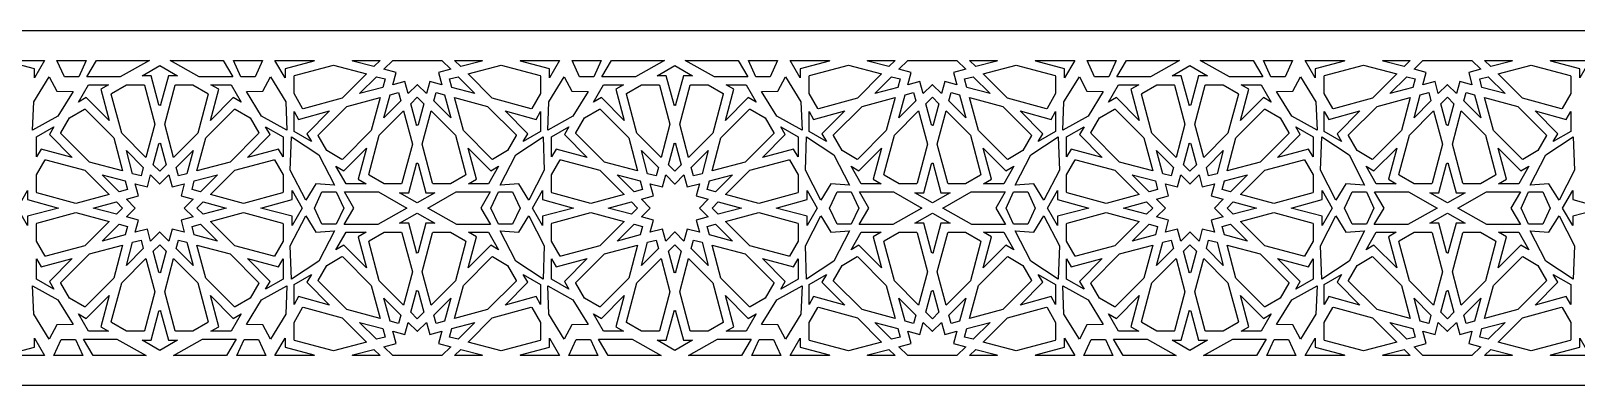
# Model space of a CAD drawing. Extents: x -1150 to 1150, y -60 to 60.
# Drawn here: x -568 to -44, y -60 to 60 of the extents above; entities that cross this region are included whole.
import ezdxf

# ---------------------------------------------------------------- set-up
doc = ezdxf.new("R2010")
doc.units = 0
doc.layers.add('LAYER_1', color=18, linetype='CONTINUOUS')

msp = doc.modelspace()

# ---------------------------------------------------------------- linework, layer by layer
at = {"layer": 'LAYER_1'}
for points in [[(-1150, -60), (1150, -60), (1150, 60), (-1150, 60)], [(-551.5, 44.5), (-553.91, 44.5), (-556.33, 44.5), (-558.86, 50), (-548.97, 50)], [(-527.52, 50), (-537.4, 44.46), (-548.79, 44.46), (-545.5, 50), (-527.52, 50)], [(-518.01, 44.81), (-521.09, 44.81), (-523.72, 34.99), (-523.79, 34.76), (-524, 34.86), (-524.22, 34.76), (-524.28, 34.99), (-526.91, 44.81), (-530, 44.81), (-524, 48.27)], [(-499.21, 44.46), (-510.61, 44.46), (-520.49, 50), (-520.49, 50), (-502.5, 50)], [(-491.68, 44.5), (-494.09, 44.5), (-496.51, 44.5), (-499.04, 50), (-489.15, 50)], [(-453.88, 45.41), (-462.1, 37.17), (-475.32, 33.63), (-475.55, 33.72), (-478.48, 38.81), (-478.48, 44.68), (-478.33, 44.88), (-465.11, 48.42)], [(-425.34, 46.99), (-429.46, 45.88), (-428.35, 41.77), (-432.47, 42.87), (-433.57, 38.75), (-436.59, 41.78), (-436.67, 41.78), (-436.74, 41.78), (-439.77, 38.75), (-440.87, 42.87), (-444.98, 41.77), (-443.88, 45.88), (-447.99, 46.99), (-444.98, 50), (-428.36, 50)], [(-395, 44.88), (-394.85, 44.68), (-394.85, 38.81), (-397.79, 33.72), (-398.01, 33.63), (-411.24, 37.17), (-419.46, 45.41), (-408.22, 48.42)], [(-376.83, 44.5), (-379.25, 44.5), (-381.66, 44.5), (-384.19, 50), (-374.3, 50)], [(-352.85, 50), (-362.73, 44.46), (-374.13, 44.46), (-370.83, 50), (-352.85, 50)], [(-343.34, 44.81), (-346.43, 44.81), (-349.06, 34.99), (-349.12, 34.76), (-349.34, 34.86), (-349.55, 34.76), (-349.61, 34.99), (-352.24, 44.81), (-355.33, 44.81), (-349.34, 48.27)], [(-324.54, 44.46), (-335.94, 44.46), (-345.82, 50), (-345.82, 50), (-327.84, 50)], [(-317.01, 44.5), (-319.43, 44.5), (-321.84, 44.5), (-324.37, 50), (-314.48, 50)], [(-279.21, 45.41), (-287.44, 37.17), (-300.66, 33.63), (-300.88, 33.72), (-303.82, 38.81), (-303.82, 44.68), (-303.67, 44.88), (-290.45, 48.42)], [(-250.68, 46.99), (-254.79, 45.88), (-253.69, 41.77), (-257.8, 42.87), (-258.9, 38.75), (-261.93, 41.78), (-262, 41.78), (-262.08, 41.78), (-265.1, 38.75), (-266.2, 42.87), (-270.32, 41.77), (-269.21, 45.88), (-273.33, 46.99), (-270.31, 50), (-253.69, 50)], [(-220.34, 44.88), (-220.19, 44.68), (-220.19, 38.81), (-223.12, 33.72), (-223.35, 33.63), (-236.57, 37.17), (-244.79, 45.41), (-233.56, 48.42)], [(-202.16, 44.5), (-204.58, 44.5), (-206.99, 44.5), (-209.52, 50), (-199.64, 50)], [(-178.18, 50), (-188.06, 44.46), (-199.46, 44.46), (-196.17, 50), (-178.18, 50)], [(-168.67, 44.81), (-171.76, 44.81), (-174.39, 34.99), (-174.45, 34.76), (-174.67, 34.86), (-174.88, 34.76), (-174.95, 34.99), (-177.58, 44.81), (-180.66, 44.81), (-174.67, 48.27)], [(-149.88, 44.46), (-161.28, 44.46), (-171.15, 50), (-171.15, 50), (-153.17, 50)], [(-142.34, 44.5), (-144.76, 44.5), (-147.17, 44.5), (-149.7, 50), (-139.82, 50)], [(-104.54, 45.41), (-112.77, 37.17), (-125.99, 33.63), (-126.21, 33.72), (-129.15, 38.81), (-129.15, 44.68), (-129, 44.88), (-115.78, 48.42)], [(-76.01, 46.99), (-80.12, 45.88), (-79.02, 41.77), (-83.13, 42.87), (-84.24, 38.75), (-87.26, 41.78), (-87.33, 41.78), (-87.41, 41.78), (-90.43, 38.75), (-91.53, 42.87), (-95.65, 41.77), (-94.55, 45.88), (-98.66, 46.99), (-95.65, 50), (-79.02, 50)], [(-45.67, 44.88), (-45.52, 44.68), (-45.52, 38.81), (-48.45, 33.72), (-48.68, 33.63), (-61.9, 37.17), (-70.13, 45.41), (-58.89, 48.42)], [(-558.95, 39.62), (-553.37, 39.52), (-558.55, 31.12), (-567.13, 26.36), (-566.73, 35.98), (-561.49, 44.48)], [(-481.27, 35.98), (-480.87, 26.36), (-489.45, 31.12), (-494.64, 39.52), (-489.05, 39.62), (-486.51, 44.48)], [(-447.61, 43.73), (-448.38, 40.85), (-456.22, 38.75), (-450.48, 44.5)], [(-417.12, 38.75), (-424.96, 40.85), (-425.73, 43.73), (-422.86, 44.5)], [(-384.28, 39.62), (-378.7, 39.52), (-383.88, 31.12), (-392.46, 26.36), (-392.07, 35.98), (-386.83, 44.48)], [(-306.61, 35.98), (-306.21, 26.36), (-314.79, 31.12), (-319.97, 39.52), (-314.39, 39.62), (-311.84, 44.48)], [(-272.94, 43.73), (-273.71, 40.85), (-281.55, 38.75), (-275.81, 44.5)], [(-242.45, 38.75), (-250.29, 40.85), (-251.06, 43.73), (-248.19, 44.5)], [(-209.62, 39.62), (-204.03, 39.52), (-209.22, 31.12), (-217.8, 26.36), (-217.4, 35.98), (-212.16, 44.48)], [(-131.94, 35.98), (-131.54, 26.36), (-140.12, 31.12), (-145.3, 39.52), (-139.72, 39.62), (-137.18, 44.48)], [(-98.27, 43.73), (-99.04, 40.85), (-106.89, 38.75), (-101.15, 44.5)], [(-67.78, 38.75), (-75.62, 40.85), (-76.39, 43.73), (-73.52, 44.5)], [(-541.36, 41.76), (-544.03, 40.22), (-541.21, 29.68), (-548.92, 37.39), (-551.59, 35.85), (-548.18, 41.76)], [(-529.21, 41.61), (-525.66, 28.38), (-528.68, 17.14), (-536.9, 25.37), (-540.45, 38.6), (-540.35, 38.83), (-535.27, 41.76), (-529.4, 41.76)], [(-512.74, 41.76), (-507.65, 38.83), (-507.56, 38.6), (-511.1, 25.37), (-519.33, 17.14), (-522.34, 28.38), (-518.8, 41.61), (-518.61, 41.76)], [(-496.41, 35.85), (-499.09, 37.39), (-506.8, 29.68), (-503.98, 40.22), (-506.65, 41.76), (-499.83, 41.76)], [(-452.3, 26.21), (-461.98, 16.52), (-462.22, 16.49), (-467.3, 19.43), (-470.24, 24.52), (-470.21, 24.76), (-460.53, 34.44), (-449.29, 37.46)], [(-442.25, 36.26), (-447.99, 30.52), (-445.89, 38.37), (-443.02, 39.14)], [(-434.48, 35.35), (-436.39, 28.23), (-436.45, 27.99), (-436.67, 28.1), (-436.89, 27.99), (-436.95, 28.23), (-438.86, 35.35), (-436.67, 37.54)], [(-427.45, 38.37), (-425.34, 30.52), (-431.09, 36.26), (-430.32, 39.14)], [(-412.81, 34.44), (-403.13, 24.76), (-403.1, 24.52), (-406.04, 19.43), (-411.12, 16.49), (-411.36, 16.52), (-421.04, 26.21), (-424.05, 37.46)], [(-366.69, 41.76), (-369.36, 40.22), (-366.54, 29.68), (-374.25, 37.39), (-376.92, 35.85), (-373.51, 41.76)], [(-354.54, 41.61), (-351, 28.38), (-354.01, 17.14), (-362.24, 25.37), (-365.78, 38.6), (-365.68, 38.83), (-360.6, 41.76), (-354.73, 41.76)], [(-338.07, 41.76), (-332.99, 38.83), (-332.89, 38.6), (-336.43, 25.37), (-344.66, 17.14), (-347.67, 28.38), (-344.13, 41.61), (-343.94, 41.76)], [(-321.75, 35.85), (-324.42, 37.39), (-332.13, 29.68), (-329.31, 40.22), (-331.98, 41.76), (-325.16, 41.76)], [(-277.63, 26.21), (-287.31, 16.52), (-287.55, 16.49), (-292.63, 19.43), (-295.57, 24.52), (-295.54, 24.76), (-285.86, 34.44), (-274.62, 37.46)], [(-267.59, 36.26), (-273.33, 30.52), (-271.23, 38.37), (-268.35, 39.14)], [(-259.81, 35.35), (-261.72, 28.23), (-261.78, 27.99), (-262, 28.1), (-262.22, 27.99), (-262.28, 28.23), (-264.19, 35.35), (-262, 37.54)], [(-252.78, 38.37), (-250.68, 30.52), (-256.42, 36.26), (-255.65, 39.14)], [(-238.14, 34.44), (-228.47, 24.76), (-228.43, 24.52), (-231.37, 19.43), (-236.45, 16.49), (-236.69, 16.52), (-246.37, 26.21), (-249.38, 37.46)], [(-192.02, 41.76), (-194.7, 40.22), (-191.87, 29.68), (-199.58, 37.39), (-202.26, 35.85), (-198.84, 41.76)], [(-179.87, 41.61), (-176.33, 28.38), (-179.34, 17.14), (-187.57, 25.37), (-191.11, 38.6), (-191.02, 38.83), (-185.93, 41.76), (-180.06, 41.76)], [(-163.4, 41.76), (-158.32, 38.83), (-158.22, 38.6), (-161.77, 25.37), (-169.99, 17.14), (-173.01, 28.38), (-169.46, 41.61), (-169.27, 41.76)], [(-147.08, 35.85), (-149.75, 37.39), (-157.46, 29.68), (-154.64, 40.22), (-157.31, 41.76), (-150.49, 41.76)], [(-102.96, 26.21), (-112.64, 16.52), (-112.88, 16.49), (-117.97, 19.43), (-120.9, 24.52), (-120.87, 24.76), (-111.19, 34.44), (-99.95, 37.46)], [(-92.92, 36.26), (-98.66, 30.52), (-96.56, 38.37), (-93.69, 39.14)], [(-85.15, 35.35), (-87.05, 28.23), (-87.12, 27.99), (-87.33, 28.1), (-87.55, 27.99), (-87.61, 28.23), (-89.52, 35.35), (-87.33, 37.54)], [(-78.11, 38.37), (-76.01, 30.52), (-81.75, 36.26), (-80.98, 39.14)], [(-63.48, 34.44), (-53.8, 24.76), (-53.77, 24.52), (-56.7, 19.43), (-61.78, 16.49), (-62.02, 16.52), (-71.7, 26.21), (-74.71, 37.46)], [(-549.31, 33.48), (-539.63, 23.79), (-536.62, 12.55), (-547.86, 15.56), (-557.54, 25.24), (-557.57, 25.49), (-554.64, 30.57), (-549.55, 33.51)], [(-493.37, 30.57), (-490.44, 25.49), (-490.47, 25.24), (-500.15, 15.56), (-511.38, 12.55), (-508.37, 23.79), (-498.69, 33.48), (-498.45, 33.51)], [(-474.12, 25.15), (-472.58, 22.48), (-478.48, 25.89), (-478.48, 32.72), (-476.94, 30.04), (-466.41, 32.87)], [(-438.33, 21.62), (-441.87, 8.39), (-442.07, 8.24), (-447.94, 8.24), (-453.02, 11.18), (-453.11, 11.4), (-449.57, 24.63), (-441.34, 32.87)], [(-423.77, 24.63), (-420.23, 11.4), (-420.32, 11.18), (-425.4, 8.24), (-431.27, 8.24), (-431.46, 8.39), (-435.01, 21.62), (-431.99, 32.87)], [(-396.4, 30.04), (-394.85, 32.72), (-394.85, 25.89), (-400.76, 22.48), (-399.22, 25.15), (-406.93, 32.87)], [(-374.64, 33.48), (-364.96, 23.79), (-361.95, 12.55), (-373.19, 15.56), (-382.87, 25.24), (-382.9, 25.49), (-379.97, 30.57), (-374.88, 33.51)], [(-318.7, 30.57), (-315.77, 25.49), (-315.8, 25.24), (-325.48, 15.56), (-336.72, 12.55), (-333.71, 23.79), (-324.03, 33.48), (-323.79, 33.51)], [(-299.45, 25.15), (-297.91, 22.48), (-303.82, 25.89), (-303.82, 32.72), (-302.27, 30.04), (-291.74, 32.87)], [(-263.66, 21.62), (-267.21, 8.39), (-267.4, 8.24), (-273.27, 8.24), (-278.35, 11.18), (-278.45, 11.4), (-274.9, 24.63), (-266.68, 32.87)], [(-249.1, 24.63), (-245.56, 11.4), (-245.65, 11.18), (-250.73, 8.24), (-256.6, 8.24), (-256.8, 8.39), (-260.34, 21.62), (-257.33, 32.87)], [(-221.73, 30.04), (-220.19, 32.72), (-220.19, 25.89), (-226.09, 22.48), (-224.55, 25.15), (-232.26, 32.87)], [(-199.98, 33.48), (-190.3, 23.79), (-187.29, 12.55), (-198.52, 15.56), (-208.2, 25.24), (-208.23, 25.49), (-205.3, 30.57), (-200.22, 33.51)], [(-144.04, 30.57), (-141.1, 25.49), (-141.13, 25.24), (-150.81, 15.56), (-162.05, 12.55), (-159.04, 23.79), (-149.36, 33.48), (-149.12, 33.51)], [(-124.78, 25.15), (-123.24, 22.48), (-129.15, 25.89), (-129.15, 32.72), (-127.61, 30.04), (-117.07, 32.87)], [(-89, 21.62), (-92.54, 8.39), (-92.73, 8.24), (-98.6, 8.24), (-103.68, 11.18), (-103.78, 11.4), (-100.24, 24.63), (-92.01, 32.87)], [(-74.43, 24.63), (-70.89, 11.4), (-70.98, 11.18), (-76.07, 8.24), (-81.94, 8.24), (-82.13, 8.39), (-85.67, 21.62), (-82.66, 32.87)], [(-47.06, 30.04), (-45.52, 32.72), (-45.52, 25.89), (-51.43, 22.48), (-49.88, 25.15), (-57.59, 32.87)], [(-561.45, 24.85), (-553.74, 17.14), (-564.27, 19.96), (-565.82, 17.29), (-565.82, 24.11), (-559.91, 27.53)], [(-482.19, 24.11), (-482.19, 17.29), (-483.73, 19.96), (-494.26, 17.14), (-486.55, 24.85), (-488.1, 27.53)], [(-386.78, 24.85), (-379.07, 17.14), (-389.61, 19.96), (-391.15, 17.29), (-391.15, 24.11), (-385.24, 27.53)], [(-307.52, 24.11), (-307.52, 17.29), (-309.07, 19.96), (-319.6, 17.14), (-311.89, 24.85), (-313.43, 27.53)], [(-212.12, 24.85), (-204.41, 17.14), (-214.94, 19.96), (-216.48, 17.29), (-216.48, 24.11), (-210.57, 27.53)], [(-132.85, 24.11), (-132.85, 17.29), (-134.4, 19.96), (-144.93, 17.14), (-137.22, 24.85), (-138.76, 27.53)], [(-523.72, 21.78), (-521.82, 14.65), (-524, 12.46), (-526.19, 14.65), (-524.28, 21.78), (-524.22, 22.01), (-524, 21.9), (-523.79, 22.01)], [(-470.04, 18.02), (-464.78, 7.77), (-471.09, 8.16), (-474.52, 2.7), (-479.73, 12.84), (-479.31, 24.16)], [(-393.61, 12.84), (-398.82, 2.7), (-402.25, 8.16), (-408.56, 7.77), (-403.3, 18.02), (-394.03, 24.16)], [(-349.34, 21.9), (-349.12, 22.01), (-349.06, 21.78), (-347.15, 14.65), (-349.34, 12.46), (-351.52, 14.65), (-349.61, 21.78), (-349.55, 22.01)], [(-295.37, 18.02), (-290.11, 7.77), (-296.42, 8.16), (-299.85, 2.7), (-305.06, 12.84), (-304.65, 24.16)], [(-218.94, 12.84), (-224.15, 2.7), (-227.58, 8.16), (-233.89, 7.77), (-228.63, 18.02), (-219.36, 24.16)], [(-174.39, 21.78), (-172.48, 14.65), (-174.67, 12.46), (-176.85, 14.65), (-174.95, 21.78), (-174.88, 22.01), (-174.67, 21.9), (-174.45, 22.01)], [(-120.71, 18.02), (-115.44, 7.77), (-121.76, 8.16), (-125.18, 2.7), (-130.39, 12.84), (-129.98, 24.16)], [(-44.28, 12.84), (-49.49, 2.7), (-52.91, 8.16), (-59.23, 7.77), (-53.96, 18.02), (-44.69, 24.16)], [(-549.44, 12.83), (-541.21, 4.59), (-552.45, 1.58), (-565.67, 5.13), (-565.82, 5.32), (-565.82, 11.19), (-562.88, 16.28), (-562.66, 16.37)], [(-529.59, 13.74), (-530.35, 10.87), (-533.23, 11.63), (-535.33, 19.48)], [(-514.78, 11.63), (-517.65, 10.87), (-518.42, 13.74), (-512.68, 19.48)], [(-485.12, 16.28), (-482.19, 11.19), (-482.19, 5.32), (-482.34, 5.13), (-495.56, 1.58), (-506.8, 4.59), (-498.57, 12.83), (-485.35, 16.37)], [(-456.7, 9.78), (-454.03, 8.24), (-460.85, 8.24), (-464.26, 14.15), (-461.59, 12.61), (-453.88, 20.32)], [(-411.75, 12.61), (-409.08, 14.15), (-412.49, 8.24), (-419.31, 8.24), (-416.64, 9.78), (-419.46, 20.32)], [(-374.77, 12.83), (-366.54, 4.59), (-377.78, 1.58), (-391, 5.13), (-391.15, 5.32), (-391.15, 11.19), (-388.21, 16.28), (-387.99, 16.37)], [(-354.92, 13.74), (-355.69, 10.87), (-358.56, 11.63), (-360.66, 19.48)], [(-340.11, 11.63), (-342.98, 10.87), (-343.75, 13.74), (-338.01, 19.48)], [(-310.46, 16.28), (-307.52, 11.19), (-307.52, 5.32), (-307.67, 5.13), (-320.89, 1.58), (-332.13, 4.59), (-323.9, 12.83), (-310.68, 16.37)], [(-282.03, 9.78), (-279.36, 8.24), (-286.18, 8.24), (-289.59, 14.15), (-286.92, 12.61), (-279.21, 20.32)], [(-237.08, 12.61), (-234.41, 14.15), (-237.82, 8.24), (-244.64, 8.24), (-241.97, 9.78), (-244.79, 20.32)], [(-200.1, 12.83), (-191.87, 4.59), (-203.11, 1.58), (-216.33, 5.13), (-216.48, 5.32), (-216.48, 11.19), (-213.55, 16.28), (-213.32, 16.37)], [(-180.25, 13.74), (-181.02, 10.87), (-183.89, 11.63), (-185.99, 19.48)], [(-165.44, 11.63), (-168.32, 10.87), (-169.08, 13.74), (-163.34, 19.48)], [(-135.79, 16.28), (-132.85, 11.19), (-132.85, 5.32), (-133, 5.13), (-146.22, 1.58), (-157.46, 4.59), (-149.23, 12.83), (-136.01, 16.37)], [(-107.36, 9.78), (-104.69, 8.24), (-111.51, 8.24), (-114.92, 14.15), (-112.25, 12.61), (-104.54, 20.32)], [(-62.42, 12.61), (-59.74, 14.15), (-63.16, 8.24), (-69.98, 8.24), (-67.31, 9.78), (-70.13, 20.32)], [(-535.71, 9.15), (-534.94, 6.27), (-537.81, 5.5), (-543.55, 11.25)], [(-519.8, 7.13), (-515.69, 8.24), (-516.79, 4.12), (-512.68, 3.02), (-515.69, 0), (-512.68, -3.01), (-516.79, -4.11), (-515.69, -8.23), (-519.8, -7.13), (-520.91, -11.24), (-523.93, -8.22), (-524.08, -8.22), (-527.1, -11.24), (-528.2, -7.13), (-532.32, -8.23), (-531.21, -4.11), (-535.33, -3.01), (-532.32, 0), (-535.33, 3.02), (-531.21, 4.12), (-532.32, 8.24), (-528.2, 7.13), (-527.1, 11.25), (-524.08, 8.23), (-523.93, 8.23), (-520.91, 11.25)], [(-510.19, 5.5), (-513.06, 6.27), (-512.29, 9.15), (-504.45, 11.25)], [(-436.39, 15.01), (-433.76, 5.19), (-430.67, 5.19), (-436.67, 1.73), (-442.66, 5.19), (-439.58, 5.19), (-436.95, 15.01), (-436.89, 15.24), (-436.67, 15.14), (-436.45, 15.24)], [(-361.04, 9.15), (-360.27, 6.27), (-363.15, 5.5), (-368.89, 11.25)], [(-349.41, 8.23), (-349.26, 8.23), (-346.24, 11.25), (-345.14, 7.13), (-341.02, 8.24), (-342.12, 4.12), (-338.01, 3.02), (-341.02, 0), (-338.01, -3.01), (-342.12, -4.11), (-341.02, -8.23), (-345.14, -7.13), (-346.24, -11.24), (-349.26, -8.22), (-349.41, -8.22), (-352.43, -11.24), (-353.53, -7.13), (-357.65, -8.23), (-356.55, -4.11), (-360.66, -3.01), (-357.65, 0), (-360.66, 3.02), (-356.55, 4.12), (-357.65, 8.24), (-353.53, 7.13), (-352.43, 11.25)], [(-335.53, 5.5), (-338.4, 6.27), (-337.63, 9.15), (-329.78, 11.25)], [(-261.72, 15.01), (-259.09, 5.19), (-256.01, 5.19), (-262, 1.73), (-268, 5.19), (-264.91, 5.19), (-262.28, 15.01), (-262.22, 15.24), (-262, 15.14), (-261.78, 15.24)], [(-186.38, 9.15), (-185.61, 6.27), (-188.48, 5.5), (-194.22, 11.25)], [(-170.47, 7.13), (-166.35, 8.24), (-167.46, 4.12), (-163.34, 3.02), (-166.35, 0), (-163.34, -3.01), (-167.46, -4.11), (-166.35, -8.23), (-170.47, -7.13), (-171.57, -11.24), (-174.59, -8.22), (-174.74, -8.22), (-177.76, -11.24), (-178.87, -7.13), (-182.98, -8.23), (-181.88, -4.11), (-185.99, -3.01), (-182.98, 0), (-185.99, 3.02), (-181.88, 4.12), (-182.98, 8.24), (-178.87, 7.13), (-177.76, 11.25), (-174.74, 8.23), (-174.59, 8.23), (-171.57, 11.25)], [(-160.86, 5.5), (-163.73, 6.27), (-162.96, 9.15), (-155.12, 11.25)], [(-87.05, 15.01), (-84.42, 5.19), (-81.34, 5.19), (-87.33, 1.73), (-93.33, 5.19), (-90.24, 5.19), (-87.61, 15.01), (-87.55, 15.24), (-87.33, 15.14), (-87.12, 15.24)], [(-568.86, 2.83), (-558.33, 0), (-568.86, -2.82), (-568.86, -5.91), (-572.27, 0), (-568.86, 5.92)], [(-475.73, 0), (-479.15, -5.91), (-479.15, -2.82), (-489.68, 0), (-479.15, 2.83), (-479.15, 5.92)], [(-461.64, 0), (-464.16, -5.5), (-469, -5.5), (-471.52, 0), (-469, 5.49), (-464.16, 5.49)], [(-449.88, 5.44), (-440.18, 0), (-450.06, -5.55), (-461.46, -5.55), (-458.17, 0), (-461.4, 5.44)], [(-415.17, 0), (-411.88, -5.55), (-423.28, -5.55), (-433.15, 0), (-423.46, 5.44), (-411.94, 5.44)], [(-401.82, 0), (-404.34, -5.5), (-409.17, -5.5), (-411.7, 0), (-409.17, 5.49), (-404.34, 5.49)], [(-394.19, 2.83), (-383.66, 0), (-394.19, -2.82), (-394.19, -5.91), (-397.6, 0), (-394.19, 5.92)], [(-301.07, 0), (-304.48, -5.91), (-304.48, -2.82), (-315.01, 0), (-304.48, 2.83), (-304.48, 5.92)], [(-286.97, 0), (-289.5, -5.5), (-294.33, -5.5), (-296.85, 0), (-294.33, 5.49), (-289.5, 5.49)], [(-265.52, 0), (-275.39, -5.55), (-286.79, -5.55), (-283.5, 0), (-286.73, 5.44), (-275.21, 5.44)], [(-240.5, 0), (-237.21, -5.55), (-248.61, -5.55), (-258.49, 0), (-248.79, 5.44), (-237.27, 5.44)], [(-227.15, 0), (-229.67, -5.5), (-234.51, -5.5), (-237.03, 0), (-234.51, 5.49), (-229.67, 5.49)], [(-219.52, 2.83), (-208.99, 0), (-219.52, -2.82), (-219.52, -5.91), (-222.94, 0), (-219.52, 5.92)], [(-126.4, 0), (-129.81, -5.91), (-129.81, -2.82), (-140.34, 0), (-129.81, 2.83), (-129.81, 5.92)], [(-112.3, 0), (-114.83, -5.5), (-119.66, -5.5), (-122.19, 0), (-119.66, 5.49), (-114.83, 5.49)], [(-100.55, 5.44), (-90.85, 0), (-100.73, -5.55), (-112.13, -5.55), (-108.83, 0), (-112.07, 5.44)], [(-65.83, 0), (-62.54, -5.55), (-73.94, -5.55), (-83.82, 0), (-74.12, 5.44), (-62.6, 5.44)], [(-52.48, 0), (-55.01, -5.5), (-59.84, -5.5), (-62.36, 0), (-59.84, 5.49), (-55.01, 5.49)], [(-44.86, 2.83), (-34.33, 0), (-44.86, -2.82), (-44.86, -5.91), (-48.27, 0), (-44.86, 5.92)], [(-536.62, 0), (-538.72, -2.1), (-546.57, 0), (-538.72, 2.11)], [(-501.44, 0), (-509.28, -2.1), (-511.38, 0), (-509.28, 2.11)], [(-361.95, 0), (-364.06, -2.1), (-371.9, 0), (-364.06, 2.11)], [(-326.77, 0), (-334.62, -2.1), (-336.72, 0), (-334.62, 2.11)], [(-187.29, 0), (-189.39, -2.1), (-197.23, 0), (-189.39, 2.11)], [(-152.11, 0), (-159.95, -2.1), (-162.05, 0), (-159.95, 2.11)], [(-541.21, -4.59), (-549.44, -12.82), (-562.66, -16.37), (-562.88, -16.27), (-565.82, -11.19), (-565.82, -5.31), (-565.67, -5.12), (-552.45, -1.57)], [(-482.34, -5.12), (-482.19, -5.31), (-482.19, -11.19), (-485.12, -16.27), (-485.35, -16.37), (-498.57, -12.82), (-506.8, -4.59), (-495.56, -1.57)], [(-471.09, -8.16), (-464.78, -7.78), (-470.04, -18.02), (-479.31, -24.16), (-479.73, -12.84), (-474.52, -2.7)], [(-430.67, -5.19), (-433.76, -5.19), (-436.39, -15.01), (-436.45, -15.25), (-436.67, -15.14), (-436.89, -15.25), (-436.95, -15.01), (-439.58, -5.19), (-442.66, -5.19), (-436.67, -1.73)], [(-393.61, -12.84), (-394.03, -24.16), (-403.3, -18.02), (-408.56, -7.78), (-402.25, -8.16), (-398.82, -2.7)], [(-366.54, -4.59), (-374.77, -12.82), (-387.99, -16.37), (-388.21, -16.27), (-391.15, -11.19), (-391.15, -5.31), (-391, -5.12), (-377.78, -1.57)], [(-307.67, -5.12), (-307.52, -5.31), (-307.52, -11.19), (-310.46, -16.27), (-310.68, -16.37), (-323.9, -12.82), (-332.13, -4.59), (-320.89, -1.57)], [(-296.42, -8.16), (-290.11, -7.78), (-295.37, -18.02), (-304.65, -24.16), (-305.06, -12.84), (-299.85, -2.7)], [(-256.01, -5.19), (-259.09, -5.19), (-261.72, -15.01), (-261.78, -15.25), (-262, -15.14), (-262.22, -15.25), (-262.28, -15.01), (-264.91, -5.19), (-268, -5.19), (-262, -1.73)], [(-218.94, -12.84), (-219.36, -24.16), (-228.63, -18.02), (-233.89, -7.78), (-227.58, -8.16), (-224.15, -2.7)], [(-191.87, -4.59), (-200.1, -12.82), (-213.32, -16.37), (-213.55, -16.27), (-216.48, -11.19), (-216.48, -5.31), (-216.33, -5.12), (-203.11, -1.57)], [(-133, -5.12), (-132.85, -5.31), (-132.85, -11.19), (-135.79, -16.27), (-136.01, -16.37), (-149.23, -12.82), (-157.46, -4.59), (-146.22, -1.57)], [(-121.76, -8.16), (-115.44, -7.78), (-120.71, -18.02), (-129.98, -24.16), (-130.39, -12.84), (-125.18, -2.7)], [(-81.34, -5.19), (-84.42, -5.19), (-87.05, -15.01), (-87.12, -15.25), (-87.33, -15.14), (-87.55, -15.25), (-87.61, -15.01), (-90.24, -5.19), (-93.33, -5.19), (-87.33, -1.73)], [(-44.28, -12.84), (-44.69, -24.16), (-53.96, -18.02), (-59.23, -7.78), (-52.91, -8.16), (-49.49, -2.7)], [(-534.94, -6.27), (-535.71, -9.14), (-543.55, -11.24), (-537.81, -5.5)], [(-504.45, -11.24), (-512.29, -9.14), (-513.06, -6.27), (-510.19, -5.5)], [(-454.03, -8.24), (-456.7, -9.78), (-453.88, -20.33), (-461.59, -12.61), (-464.26, -14.15), (-460.85, -8.24)], [(-441.87, -8.39), (-438.33, -21.62), (-441.34, -32.87), (-449.57, -24.63), (-453.11, -11.4), (-453.02, -11.18), (-447.94, -8.24), (-442.07, -8.24)], [(-420.32, -11.18), (-420.23, -11.4), (-423.77, -24.63), (-431.99, -32.87), (-435.01, -21.62), (-431.46, -8.39), (-431.27, -8.24), (-425.4, -8.24)], [(-409.08, -14.15), (-411.75, -12.61), (-419.46, -20.33), (-416.64, -9.78), (-419.31, -8.24), (-412.49, -8.24)], [(-360.27, -6.27), (-361.04, -9.14), (-368.89, -11.24), (-363.15, -5.5)], [(-329.78, -11.24), (-337.63, -9.14), (-338.4, -6.27), (-335.53, -5.5)], [(-279.36, -8.24), (-282.03, -9.78), (-279.21, -20.33), (-286.92, -12.61), (-289.59, -14.15), (-286.18, -8.24)], [(-267.21, -8.39), (-263.66, -21.62), (-266.68, -32.87), (-274.9, -24.63), (-278.45, -11.4), (-278.35, -11.18), (-273.27, -8.24), (-267.4, -8.24)], [(-245.65, -11.18), (-245.56, -11.4), (-249.1, -24.63), (-257.33, -32.87), (-260.34, -21.62), (-256.8, -8.39), (-256.6, -8.24), (-250.73, -8.24)], [(-234.41, -14.15), (-237.08, -12.61), (-244.79, -20.33), (-241.97, -9.78), (-244.64, -8.24), (-237.82, -8.24)], [(-185.61, -6.27), (-186.38, -9.14), (-194.22, -11.24), (-188.48, -5.5)], [(-155.12, -11.24), (-162.96, -9.14), (-163.73, -6.27), (-160.86, -5.5)], [(-104.69, -8.24), (-107.36, -9.78), (-104.54, -20.33), (-112.25, -12.61), (-114.92, -14.15), (-111.51, -8.24)], [(-92.54, -8.39), (-89, -21.62), (-92.01, -32.87), (-100.24, -24.63), (-103.78, -11.4), (-103.68, -11.18), (-98.6, -8.24), (-92.73, -8.24)], [(-70.98, -11.18), (-70.89, -11.4), (-74.43, -24.63), (-82.66, -32.87), (-85.67, -21.62), (-82.13, -8.39), (-81.94, -8.24), (-76.07, -8.24)], [(-59.74, -14.15), (-62.42, -12.61), (-70.13, -20.33), (-67.31, -9.78), (-69.98, -8.24), (-63.16, -8.24)], [(-539.63, -23.79), (-549.31, -33.47), (-549.55, -33.5), (-554.64, -30.57), (-557.57, -25.48), (-557.54, -25.24), (-547.86, -15.55), (-536.62, -12.54)], [(-529.59, -13.73), (-535.33, -19.48), (-533.23, -11.63), (-530.35, -10.86)], [(-521.82, -14.65), (-523.72, -21.78), (-523.79, -22.01), (-524, -21.9), (-524.22, -22.01), (-524.28, -21.78), (-526.19, -14.65), (-524, -12.46)], [(-514.78, -11.63), (-512.68, -19.48), (-518.42, -13.73), (-517.65, -10.86)], [(-500.15, -15.55), (-490.47, -25.24), (-490.44, -25.48), (-493.37, -30.57), (-498.45, -33.5), (-498.69, -33.47), (-508.37, -23.79), (-511.38, -12.54)], [(-364.96, -23.79), (-374.64, -33.47), (-374.88, -33.5), (-379.97, -30.57), (-382.9, -25.48), (-382.87, -25.24), (-373.19, -15.55), (-361.95, -12.54)], [(-354.92, -13.73), (-360.66, -19.48), (-358.56, -11.63), (-355.69, -10.86)], [(-347.15, -14.65), (-349.06, -21.78), (-349.12, -22.01), (-349.34, -21.9), (-349.55, -22.01), (-349.61, -21.78), (-351.52, -14.65), (-349.34, -12.46)], [(-340.11, -11.63), (-338.01, -19.48), (-343.75, -13.73), (-342.98, -10.86)], [(-325.48, -15.55), (-315.8, -25.24), (-315.77, -25.48), (-318.7, -30.57), (-323.79, -33.5), (-324.03, -33.47), (-333.71, -23.79), (-336.72, -12.54)], [(-190.3, -23.79), (-199.98, -33.47), (-200.22, -33.5), (-205.3, -30.57), (-208.23, -25.48), (-208.2, -25.24), (-198.52, -15.55), (-187.29, -12.54)], [(-180.25, -13.73), (-185.99, -19.48), (-183.89, -11.63), (-181.02, -10.86)], [(-172.48, -14.65), (-174.39, -21.78), (-174.45, -22.01), (-174.67, -21.9), (-174.88, -22.01), (-174.95, -21.78), (-176.85, -14.65), (-174.67, -12.46)], [(-165.44, -11.63), (-163.34, -19.48), (-169.08, -13.73), (-168.32, -10.86)], [(-150.81, -15.55), (-141.13, -25.24), (-141.1, -25.48), (-144.04, -30.57), (-149.12, -33.5), (-149.36, -33.47), (-159.04, -23.79), (-162.05, -12.54)], [(-561.45, -24.85), (-559.91, -27.52), (-565.82, -24.11), (-565.82, -17.28), (-564.27, -19.95), (-553.74, -17.13)], [(-525.66, -28.38), (-529.21, -41.61), (-529.4, -41.76), (-535.27, -41.76), (-540.35, -38.82), (-540.45, -38.59), (-536.9, -25.36), (-528.68, -17.13)], [(-511.1, -25.36), (-507.56, -38.59), (-507.65, -38.82), (-512.74, -41.76), (-518.61, -41.76), (-518.8, -41.61), (-522.34, -28.38), (-519.33, -17.13)], [(-483.73, -19.95), (-482.19, -17.28), (-482.19, -24.11), (-488.1, -27.52), (-486.55, -24.85), (-494.26, -17.13)], [(-461.98, -16.53), (-452.3, -26.21), (-449.29, -37.46), (-460.53, -34.44), (-470.21, -24.76), (-470.24, -24.52), (-467.3, -19.43), (-462.22, -16.49)], [(-406.04, -19.43), (-403.1, -24.52), (-403.13, -24.76), (-412.81, -34.44), (-424.05, -37.46), (-421.04, -26.21), (-411.36, -16.53), (-411.12, -16.49)], [(-386.78, -24.85), (-385.24, -27.52), (-391.15, -24.11), (-391.15, -17.28), (-389.61, -19.95), (-379.07, -17.13)], [(-351, -28.38), (-354.54, -41.61), (-354.73, -41.76), (-360.6, -41.76), (-365.68, -38.82), (-365.78, -38.59), (-362.24, -25.36), (-354.01, -17.13)], [(-336.43, -25.36), (-332.89, -38.59), (-332.99, -38.82), (-338.07, -41.76), (-343.94, -41.76), (-344.13, -41.61), (-347.67, -28.38), (-344.66, -17.13)], [(-309.07, -19.95), (-307.52, -17.28), (-307.52, -24.11), (-313.43, -27.52), (-311.89, -24.85), (-319.6, -17.13)], [(-287.31, -16.53), (-277.63, -26.21), (-274.62, -37.46), (-285.86, -34.44), (-295.54, -24.76), (-295.57, -24.52), (-292.63, -19.43), (-287.55, -16.49)], [(-231.37, -19.43), (-228.43, -24.52), (-228.47, -24.76), (-238.14, -34.44), (-249.38, -37.46), (-246.37, -26.21), (-236.69, -16.53), (-236.45, -16.49)], [(-212.12, -24.85), (-210.57, -27.52), (-216.48, -24.11), (-216.48, -17.28), (-214.94, -19.95), (-204.41, -17.13)], [(-176.33, -28.38), (-179.87, -41.61), (-180.06, -41.76), (-185.93, -41.76), (-191.02, -38.82), (-191.11, -38.59), (-187.57, -25.36), (-179.34, -17.13)], [(-161.77, -25.36), (-158.22, -38.59), (-158.32, -38.82), (-163.4, -41.76), (-169.27, -41.76), (-169.46, -41.61), (-173.01, -28.38), (-169.99, -17.13)], [(-134.4, -19.95), (-132.85, -17.28), (-132.85, -24.11), (-138.76, -27.52), (-137.22, -24.85), (-144.93, -17.13)], [(-112.64, -16.53), (-102.96, -26.21), (-99.95, -37.46), (-111.19, -34.44), (-120.87, -24.76), (-120.9, -24.52), (-117.97, -19.43), (-112.88, -16.49)], [(-56.7, -19.43), (-53.77, -24.52), (-53.8, -24.76), (-63.48, -34.44), (-74.71, -37.46), (-71.7, -26.21), (-62.02, -16.53), (-61.78, -16.49)], [(-474.12, -25.15), (-466.41, -32.87), (-476.94, -30.04), (-478.48, -32.72), (-478.48, -25.89), (-472.58, -22.48)], [(-394.85, -25.89), (-394.85, -32.72), (-396.4, -30.04), (-406.93, -32.87), (-399.22, -25.15), (-400.76, -22.48)], [(-299.45, -25.15), (-291.74, -32.87), (-302.27, -30.04), (-303.82, -32.72), (-303.82, -25.89), (-297.91, -22.48)], [(-220.19, -25.89), (-220.19, -32.72), (-221.73, -30.04), (-232.26, -32.87), (-224.55, -25.15), (-226.09, -22.48)], [(-124.78, -25.15), (-117.07, -32.87), (-127.61, -30.04), (-129.15, -32.72), (-129.15, -25.89), (-123.24, -22.48)], [(-45.52, -25.89), (-45.52, -32.72), (-47.06, -30.04), (-57.59, -32.87), (-49.88, -25.15), (-51.43, -22.48)], [(-558.55, -31.12), (-553.37, -39.53), (-558.95, -39.62), (-561.49, -44.48), (-566.73, -35.98), (-567.13, -26.36)], [(-544.03, -40.21), (-541.36, -41.76), (-548.18, -41.76), (-551.59, -35.84), (-548.92, -37.39), (-541.21, -29.67)], [(-499.09, -37.39), (-496.41, -35.84), (-499.83, -41.76), (-506.65, -41.76), (-503.98, -40.21), (-506.8, -29.67)], [(-481.27, -35.98), (-486.51, -44.48), (-489.05, -39.62), (-494.64, -39.53), (-489.45, -31.12), (-480.87, -26.36)], [(-442.25, -36.27), (-443.02, -39.14), (-445.89, -38.37), (-447.99, -30.52)], [(-436.39, -28.23), (-434.48, -35.35), (-436.67, -37.54), (-438.86, -35.35), (-436.95, -28.23), (-436.89, -28), (-436.67, -28.1), (-436.45, -28)], [(-427.44, -38.37), (-430.32, -39.14), (-431.09, -36.27), (-425.34, -30.52)], [(-383.88, -31.12), (-378.7, -39.53), (-384.28, -39.62), (-386.83, -44.48), (-392.07, -35.98), (-392.46, -26.36)], [(-369.36, -40.21), (-366.69, -41.76), (-373.51, -41.76), (-376.92, -35.84), (-374.25, -37.39), (-366.54, -29.67)], [(-324.42, -37.39), (-321.75, -35.84), (-325.16, -41.76), (-331.98, -41.76), (-329.31, -40.21), (-332.13, -29.67)], [(-306.61, -35.98), (-311.84, -44.48), (-314.39, -39.62), (-319.97, -39.53), (-314.79, -31.12), (-306.21, -26.36)], [(-267.59, -36.27), (-268.35, -39.14), (-271.23, -38.37), (-273.33, -30.52)], [(-261.72, -28.23), (-259.81, -35.35), (-262, -37.54), (-264.19, -35.35), (-262.28, -28.23), (-262.22, -28), (-262, -28.1), (-261.78, -28)], [(-252.78, -38.37), (-255.65, -39.14), (-256.42, -36.27), (-250.68, -30.52)], [(-209.22, -31.12), (-204.03, -39.53), (-209.62, -39.62), (-212.16, -44.48), (-217.4, -35.98), (-217.8, -26.36)], [(-194.7, -40.21), (-192.02, -41.76), (-198.84, -41.76), (-202.26, -35.84), (-199.58, -37.39), (-191.87, -29.67)], [(-149.75, -37.39), (-147.08, -35.84), (-150.49, -41.76), (-157.31, -41.76), (-154.64, -40.21), (-157.46, -29.67)], [(-131.94, -35.98), (-137.18, -44.48), (-139.72, -39.62), (-145.3, -39.53), (-140.12, -31.12), (-131.54, -26.36)], [(-92.92, -36.27), (-93.69, -39.14), (-96.56, -38.37), (-98.66, -30.52)], [(-87.05, -28.23), (-85.15, -35.35), (-87.33, -37.54), (-89.52, -35.35), (-87.61, -28.23), (-87.55, -28), (-87.33, -28.1), (-87.12, -28)], [(-78.11, -38.37), (-80.98, -39.14), (-81.75, -36.27), (-76.01, -30.52)], [(-523.72, -34.98), (-521.09, -44.8), (-518.01, -44.8), (-524, -48.27), (-530, -44.8), (-526.91, -44.8), (-524.28, -34.98), (-524.22, -34.75), (-524, -34.85), (-523.79, -34.75)], [(-462.1, -37.18), (-453.88, -45.41), (-465.11, -48.42), (-478.33, -44.88), (-478.48, -44.68), (-478.48, -38.81), (-475.55, -33.72), (-475.32, -33.63)], [(-397.79, -33.72), (-394.85, -38.81), (-394.85, -44.68), (-395, -44.88), (-408.22, -48.42), (-419.46, -45.41), (-411.24, -37.18), (-398.01, -33.63)], [(-349.06, -34.98), (-346.43, -44.8), (-343.34, -44.8), (-349.34, -48.27), (-355.33, -44.8), (-352.24, -44.8), (-349.61, -34.98), (-349.55, -34.75), (-349.34, -34.85), (-349.12, -34.75)], [(-287.44, -37.18), (-279.21, -45.41), (-290.45, -48.42), (-303.67, -44.88), (-303.82, -44.68), (-303.82, -38.81), (-300.88, -33.72), (-300.66, -33.63)], [(-223.12, -33.72), (-220.19, -38.81), (-220.19, -44.68), (-220.34, -44.88), (-233.56, -48.42), (-244.79, -45.41), (-236.57, -37.18), (-223.35, -33.63)], [(-174.39, -34.98), (-171.76, -44.8), (-168.67, -44.8), (-174.67, -48.27), (-180.66, -44.8), (-177.58, -44.8), (-174.95, -34.98), (-174.88, -34.75), (-174.67, -34.85), (-174.45, -34.75)], [(-112.77, -37.18), (-104.54, -45.41), (-115.78, -48.42), (-129, -44.88), (-129.15, -44.68), (-129.15, -38.81), (-126.21, -33.72), (-125.99, -33.63)], [(-48.45, -33.72), (-45.52, -38.81), (-45.52, -44.68), (-45.67, -44.88), (-58.89, -48.42), (-70.13, -45.41), (-61.9, -37.18), (-48.68, -33.63)], [(-448.38, -40.86), (-447.61, -43.73), (-450.48, -44.5), (-456.22, -38.75)], [(-432.47, -42.87), (-428.35, -41.77), (-429.46, -45.88), (-425.34, -46.99), (-428.36, -50), (-444.98, -50), (-447.99, -46.99), (-443.88, -45.88), (-444.98, -41.77), (-440.87, -42.87), (-439.77, -38.75), (-436.74, -41.78), (-436.67, -41.78), (-436.59, -41.78), (-433.57, -38.75)], [(-422.86, -44.5), (-425.73, -43.73), (-424.96, -40.86), (-417.12, -38.75)], [(-273.71, -40.86), (-272.94, -43.73), (-275.81, -44.5), (-281.55, -38.75)], [(-257.8, -42.87), (-253.69, -41.77), (-254.79, -45.88), (-250.68, -46.99), (-253.69, -50), (-270.31, -50), (-273.33, -46.99), (-269.21, -45.88), (-270.32, -41.77), (-266.2, -42.87), (-265.1, -38.75), (-262.08, -41.78), (-262, -41.78), (-261.93, -41.78), (-258.9, -38.75)], [(-248.19, -44.5), (-251.06, -43.73), (-250.29, -40.86), (-242.45, -38.75)], [(-99.04, -40.86), (-98.27, -43.73), (-101.14, -44.5), (-106.89, -38.75)], [(-83.13, -42.87), (-79.02, -41.77), (-80.12, -45.88), (-76.01, -46.99), (-79.02, -50), (-95.65, -50), (-98.66, -46.99), (-94.55, -45.88), (-95.65, -41.77), (-91.53, -42.87), (-90.43, -38.75), (-87.41, -41.78), (-87.33, -41.78), (-87.26, -41.78), (-84.24, -38.75)], [(-73.52, -44.5), (-76.39, -43.73), (-75.62, -40.86), (-67.78, -38.75)], [(-550.09, -50), (-559.96, -50), (-557.44, -44.53), (-555.02, -44.53), (-552.61, -44.53)], [(-528.67, -50), (-546.63, -50), (-549.91, -44.48), (-538.51, -44.48)], [(-501.38, -50), (-519.33, -50), (-509.5, -44.48), (-498.1, -44.48)], [(-488.05, -50), (-497.91, -50), (-495.4, -44.53), (-490.57, -44.53)], [(-375.43, -50), (-385.29, -50), (-382.77, -44.53), (-377.94, -44.53)], [(-354, -50), (-371.96, -50), (-375.24, -44.48), (-363.84, -44.48)], [(-323.43, -44.48), (-326.71, -50), (-344.67, -50), (-334.83, -44.48)], [(-318.31, -44.53), (-315.9, -44.53), (-313.38, -50), (-323.24, -50), (-320.73, -44.53)], [(-200.76, -50), (-210.62, -50), (-208.1, -44.53), (-205.69, -44.53), (-203.27, -44.53)], [(-179.34, -50), (-197.29, -50), (-200.57, -44.48), (-189.17, -44.48)], [(-152.04, -50), (-170, -50), (-160.16, -44.48), (-148.76, -44.48)], [(-138.71, -50), (-148.58, -50), (-146.06, -44.53), (-141.23, -44.53)]]:
    msp.add_lwpolyline(points, close=True, dxfattribs=at)
for points in [[(-566.48, 44.09), (-566.48, 47.17), (-576.29, 49.81, -0.340372), (-576.44, 50), (-563.07, 50)], [(-471.57, 50, -0.340372), (-471.72, 49.81), (-481.53, 47.17), (-481.53, 44.09), (-484.94, 50)], [(-451.39, 47.9), (-458.51, 49.81, -0.340368), (-458.66, 50), (-449.29, 50)], [(-414.68, 50, -0.340368), (-414.83, 49.81), (-421.95, 47.9), (-424.05, 50)], [(-391.81, 44.09), (-391.81, 47.17), (-401.62, 49.81, -0.340372), (-401.77, 50), (-388.4, 50)], [(-296.9, 50, -0.340372), (-297.05, 49.81), (-306.86, 47.17), (-306.86, 44.09), (-310.27, 50)], [(-276.72, 47.9), (-283.84, 49.81, -0.340368), (-283.99, 50), (-274.62, 50)], [(-240.01, 50, -0.340368), (-240.16, 49.81), (-247.28, 47.9), (-249.38, 50)], [(-217.14, 44.09), (-217.14, 47.17), (-226.95, 49.81, -0.340372), (-227.1, 50), (-213.73, 50)], [(-122.23, 50, -0.340372), (-122.38, 49.81), (-132.19, 47.17), (-132.19, 44.09), (-135.6, 50)], [(-102.05, 47.9), (-109.18, 49.81, -0.340368), (-109.32, 50), (-99.95, 50)], [(-65.34, 50, -0.340368), (-65.49, 49.81), (-72.61, 47.9), (-74.72, 50)], [(-42.48, 44.09), (-42.48, 47.17), (-52.29, 49.81, -0.340372), (-52.43, 50), (-39.06, 50)], [(-563.07, -50), (-576.44, -50, -0.339399), (-576.29, -49.81), (-566.48, -47.18), (-566.48, -44.09)], [(-481.53, -47.18), (-471.72, -49.81, -0.339399), (-471.57, -50), (-484.94, -50), (-481.53, -44.09)], [(-388.4, -50), (-401.77, -50, -0.339399), (-401.62, -49.81), (-391.81, -47.18), (-391.81, -44.09)], [(-306.86, -47.18), (-297.05, -49.81, -0.339399), (-296.9, -50), (-310.27, -50), (-306.86, -44.09)], [(-213.73, -50), (-227.1, -50, -0.339399), (-226.95, -49.81), (-217.14, -47.18), (-217.14, -44.09)], [(-132.19, -47.18), (-122.38, -49.81, -0.339399), (-122.23, -50), (-135.6, -50), (-132.19, -44.09)], [(-39.06, -50), (-52.43, -50, -0.339399), (-52.29, -49.81), (-42.48, -47.18), (-42.48, -44.09)], [(-449.29, -50), (-458.66, -50, -0.340368), (-458.51, -49.81), (-451.39, -47.9)], [(-414.83, -49.81, -0.340368), (-414.68, -50), (-424.05, -50), (-421.95, -47.9)], [(-274.62, -50), (-283.99, -50, -0.340368), (-283.84, -49.81), (-276.72, -47.9)], [(-240.16, -49.81, -0.340368), (-240.01, -50), (-249.38, -50), (-247.28, -47.9)], [(-99.95, -50), (-109.32, -50, -0.340368), (-109.18, -49.81), (-102.05, -47.9)], [(-65.49, -49.81, -0.340368), (-65.34, -50), (-74.72, -50), (-72.61, -47.9)]]:
    msp.add_lwpolyline(points, format="xyb", close=True, dxfattribs=at)

doc.saveas('drawing.dxf')
